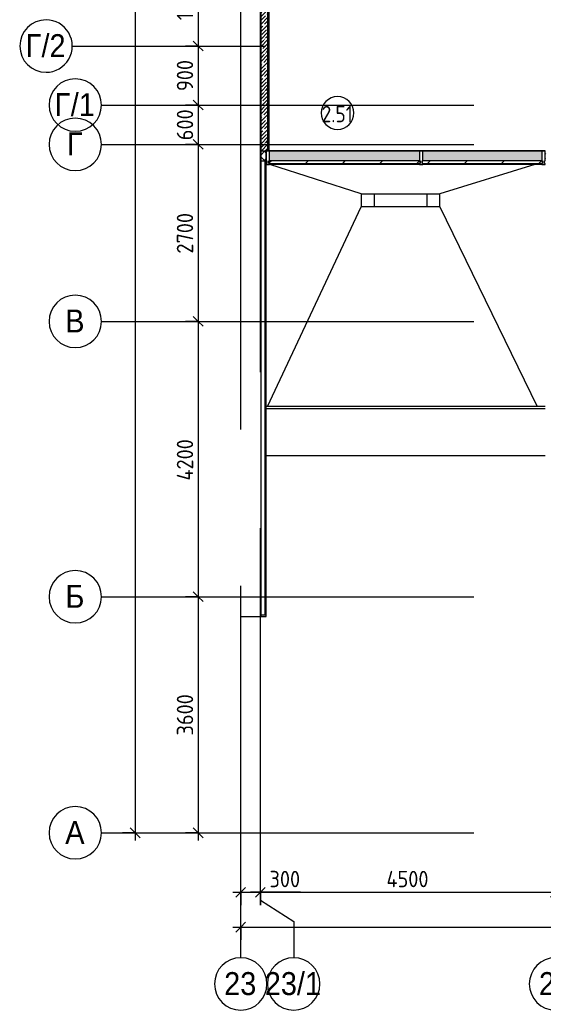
# Model space of a CAD drawing. Header units: millimetres. Extents: x -6228 to 200708, y -8553 to 29014.
# Drawn here: x 132135 to 140116, y -2706 to 12400 of the extents above; entities that cross this region are included whole.
import ezdxf

# ---------------------------------------------------------------- set-up
doc = ezdxf.new("R2010")
doc.units = ezdxf.units.MM
doc.linetypes.add('Осевая', pattern=[15875, 3175, -2381.25, 7937.5, -2381.25])
for name, color, linetype, lineweight in [('A-ANNO-DIMS', 7, 'Continuous', 9), ('A-ANNO-DIMS-100', 7, 'Continuous', 9), ('A-AREA-IDEN', 7, 'Continuous', 9), ('A-DETL-GENF', 7, 'Continuous', 9), ('A-GENM-3', 7, 'Continuous', 9), ('A-GLAZ-CURT-2', 7, 'Continuous', 9), ('A-GLAZ-CWMG-3', 7, 'Continuous', 9), ('A-ROOF-2', 7, 'Continuous', 9), ('A-WALL-3', 7, 'Continuous', 9), ('A-WALL-4', 7, 'Continuous', 13), ('I-WALL-6', 7, 'Continuous', 9), ('Оси', 7, 'Continuous', 9), ('Оси-1', 7, 'Continuous', 20), ('Оси-2', 7, 'Осевая', 9)]:
    doc.layers.add(name, color=color, linetype=linetype, lineweight=lineweight)
doc.layers.add('A-GLAZ-CWMG-4', color=7, linetype='Continuous', lineweight=9, true_color=0x383e42)
doc.layers.add('I-WALL-8', color=9, linetype='Continuous', lineweight=9, true_color=0x808080)
doc.styles.add('Arial_1', font='arial.ttf', dxfattribs={"width": 0.9, "height": 350})
doc.styles.add('GOST Common', font='GOST_Common.ttf', dxfattribs={"width": 0.9, "height": 250})
doc.styles.add('ISOCPEUR_1', font='isocpeur.ttf', dxfattribs={"width": 0.9, "height": 250})
doc.dimstyles.new('ISO-2_5_0_9К_БОЛЬШОЙ', dxfattribs={"dimscale": 304.8, "dimtxt": 248.995294, "dimasz": 0.492126, "dimexe": 0.393701, "dimexo": 0.984252, "dimgap": 0, "dimtad": 1, "dimdec": 0, "dimrnd": 10, "dimzin": 0, "dimdsep": 46, "dimtxsty": 'ISOCPEUR_1', "dimblk1": 'OBLIQUE', "dimblk2": 'OBLIQUE', "dimsah": 1, "dimcen": 0.09, "dimdle": 0.393701, "dimazin": 0, "dimtfac": 1, "dimtdec": 4, "dimtix": 1, "dimtmove": 0, "dimatfit": 3, "dimfxl": 1, "dimtvp": 1, "dimtolj": 1, "dimtzin": 0, "dimarcsym": 2})
doc.dimstyles.new('ISO-2_5_0_9К_БОЛЬШОЙ_1', dxfattribs={"dimscale": 304.8, "dimtxt": 248.995294, "dimasz": 0.492126, "dimexe": 0.393701, "dimexo": 0.984252, "dimgap": 0, "dimtad": 1, "dimdec": 0, "dimrnd": 10, "dimzin": 0, "dimdsep": 46, "dimtxsty": 'ISOCPEUR_1', "dimblk1": 'OBLIQUE', "dimblk2": 'OBLIQUE', "dimsah": 1, "dimcen": 0.09, "dimdle": 0.393701, "dimazin": 0, "dimtfac": 1, "dimtdec": 4, "dimtix": 1, "dimtmove": 2, "dimatfit": 3, "dimfxl": 1, "dimtvp": 1, "dimtolj": 1, "dimtzin": 0, "dimarcsym": 2})
doc.dimstyles.new('ISO-2_5_0_9К_БОЛЬШОЙ_2', dxfattribs={"dimscale": 304.8, "dimtxt": 248.995294, "dimasz": 0.492126, "dimexe": 0.393701, "dimexo": 0.984252, "dimgap": 0, "dimtad": 1, "dimdec": 0, "dimrnd": 10, "dimzin": 0, "dimdsep": 46, "dimtxsty": 'ISOCPEUR_1', "dimblk1": 'OBLIQUE', "dimblk2": 'OBLIQUE', "dimsah": 1, "dimcen": 0.09, "dimdle": 0.393701, "dimazin": 0, "dimtfac": 1, "dimtdec": 4, "dimtix": 1, "dimtmove": 1, "dimatfit": 3, "dimfxl": 1, "dimtvp": 1, "dimtolj": 1, "dimtzin": 0, "dimarcsym": 2})

# ---------------------------------------------------------------- blocks, each defined once
blk = doc.blocks.new('Системная панель - Стекло - 40мм-23946635-План зашивки приборов отопления в осях 2 этажа 23-33')
at = {"layer": 'A-GLAZ-CURT-2'}
h = blk.add_hatch(dxfattribs=at)
h.set_pattern_fill('FP_150', color=256, style=0, pattern_type=2)
h.set_pattern_definition([(45, (-86242.5, -10110), (-282.8427, 282.8427), [200, -600]), (45, (-86442.5, -10210), (-282.8427, 282.8427), [600, -200]), (45, (-86042.5, -10310), (-282.8427, 282.8427), [200, -600])])
h.paths.add_polyline_path([(1153, 0), (1153, 40), (-1153, 40), (-1153, 0), (1013, 0)])
for p, q in [((1153, 40), (-1153, 40)), ((-1153, 40), (-1153, 0)), ((-1153, 0), (1153, 0)), ((1153, 0), (1153, 40))]:
    blk.add_line(p, q, dxfattribs=at)
blk = doc.blocks.new('Системная панель - Стекло - 40мм-23946636-План зашивки приборов отопления в осях 2 этажа 23-33')
at = {"layer": 'A-GLAZ-CURT-2'}
h = blk.add_hatch(dxfattribs=at)
h.set_pattern_fill('FP_151', color=256, style=0, pattern_type=2)
h.set_pattern_definition([(45, (-88344.25, -10110), (-282.8427, 282.8427), [200, -600]), (45, (-88544.25, -10210), (-282.8427, 282.8427), [600, -200]), (45, (-88144.25, -10310), (-282.8427, 282.8427), [200, -600])])
h.paths.add_polyline_path([(919, 0), (919, 40), (-919, 40), (-919, 0), (865, 0)])
for p, q in [((919, 40), (-919, 40)), ((-919, 40), (-919, 0)), ((-919, 0), (919, 0)), ((919, 0), (919, 40))]:
    blk.add_line(p, q, dxfattribs=at)
blk = doc.blocks.new('Прямоугольный импост - Импост структурный с накладкой - 190мм-23186047-План зашивки приборов отопления в осях 2 этажа 23-33')
at = {"layer": 'A-GLAZ-CWMG-4'}
for points in [[(87285, 10250), (87285, 10400), (85000, 10400), (85000, 10250), (87156, 10250)], [(87285, 10193), (87285, 10210), (85000, 10210), (85000, 10193), (87156, 10193)]]:
    blk.add_hatch(color=256, dxfattribs=at).paths.add_polyline_path(points)
at = {"layer": 'A-GLAZ-CWMG-3'}
for p, q in [((87285, 10400), (85000, 10400)), ((87285, 10193), (85000, 10193))]:
    blk.add_line(p, q, dxfattribs=at)
blk = doc.blocks.new('Прямоугольный импост - Импост структурный с накладкой - 190мм-23186048-План зашивки приборов отопления в осях 2 этажа 23-33')
at = {"layer": 'A-GLAZ-CWMG-4'}
for points in [[(88000, 10250), (88000, 10400), (87335, 10400), (87335, 10250)], [(88000, 10193), (88000, 10210), (87335, 10210), (87335, 10193)]]:
    blk.add_hatch(color=256, dxfattribs=at).paths.add_polyline_path(points)
at = {"layer": 'A-GLAZ-CWMG-3'}
for p, q in [((88000, 10400), (87335, 10400)), ((88000, 10193), (87335, 10193))]:
    blk.add_line(p, q, dxfattribs=at)
blk = doc.blocks.new('Прямоугольный импост - Импост структурный с накладкой - 190мм-23186049-План зашивки приборов отопления в осях 2 этажа 23-33')
at = {"layer": 'A-GLAZ-CWMG-4'}
for points in [[(88000, 10250), (89154, 10250), (89154, 10400), (88000, 10400), (88000, 10308)], [(88000, 10193), (89154, 10193), (89154, 10210), (88000, 10210)]]:
    blk.add_hatch(color=256, dxfattribs=at).paths.add_polyline_path(points)
at = {"layer": 'A-GLAZ-CWMG-3'}
for p, q in [((89154, 10400), (88000, 10400)), ((89154, 10193), (88000, 10193))]:
    blk.add_line(p, q, dxfattribs=at)
blk = doc.blocks.new('Прямоугольный импост - Импост структурный с накладкой - 190мм-23946639-План зашивки приборов отопления в осях 2 этажа 23-33')
at = {"layer": 'A-GLAZ-CWMG-3'}
for p, q in [((-50, 0), (-50, 17)), ((-50, 17), (0, 17)), ((-40, 0), (-50, 0)), ((-40, -40), (-40, 0)), ((0, 0), (-10, 0)), ((-10, 0), (-10, -40)), ((0, 17), (0, 0)), ((-50, -190), (-50, -40)), ((-50, -40), (-40, -40)), ((-10, -40), (0, -40)), ((0, -40), (0, -190)), ((0, -190), (-50, -190))]:
    blk.add_line(p, q, dxfattribs=at)
blk = doc.blocks.new('Прямоугольный импост - Импост структурный с накладкой - 190мм-23946641-План зашивки приборов отопления в осях 2 этажа 23-33')
at = {"layer": 'A-GLAZ-CWMG-3'}
for p, q in [((0, 17), (-50, 17)), ((-50, 17), (-50, 0)), ((-50, 0), (-40, 0)), ((-40, 0), (-40, -40)), ((-10, -40), (-10, 0)), ((-10, 0), (0, 0)), ((0, 0), (0, 17)), ((-40, -40), (-50, -40)), ((-50, -40), (-50, -190)), ((0, -40), (-10, -40)), ((0, -190), (0, -40)), ((-50, -190), (0, -190))]:
    blk.add_line(p, q, dxfattribs=at)
blk = doc.blocks.new('Прямоугольный импост - Импост структурный с накладкой - 190мм-23946633-План зашивки приборов отопления в осях 2 этажа 23-33')
at = {"layer": 'A-GLAZ-CWMG-3'}
for p, q in [((-25, 0), (-25, 17)), ((-25, 17), (25, 17)), ((-15, 0), (-25, 0)), ((-15, -40), (-15, 0)), ((25, 0), (15, 0)), ((15, 0), (15, -40)), ((25, 17), (25, 0)), ((-25, -190), (-25, -40)), ((-25, -40), (-15, -40)), ((15, -40), (25, -40)), ((25, -40), (25, -190)), ((25, -190), (-25, -190))]:
    blk.add_line(p, q, dxfattribs=at)
blk = doc.blocks.new('парапет9 - парапет-22867712-План зашивки приборов отопления в осях 2 этажа 23-33')
at = {"layer": 'A-GENM-3'}
for p, q in [((89202, 8002), (84950, 8002)), ((89202, 7964), (84950, 7964)), ((84950, 7255), (89202, 7255))]:
    blk.add_line(p, q, dxfattribs=at)
blk = doc.blocks.new('DET_L_Линия разрыва - М100-30654842-План зашивки приборов отопления в осях 2 этажа 23-33')
at = {"layer": 'A-DETL-GENF'}
blk.add_line((24080, 0), (12340, 0), dxfattribs=at)
blk = doc.blocks.new('Ось сетки - D8-29747960-План зашивки приборов отопления в осях 2 этажа 23-33')
at = {"layer": 'Оси-1'}
for start, end in [(360, 180), (180, 360)]:
    blk.add_arc((0, 0), 4, start, end, dxfattribs=at)
blk = doc.blocks.new('DIMBLOCK8-План зашивки приборов отопления в осях 2 этажа 23-33')
at = {"layer": 'A-ANNO-DIMS-100', "lineweight": 20}
for p, q in [((134855, 13400), (134780, 13475)), ((134855, 13400), (134930, 13325)), ((134855, 12000), (134780, 12075)), ((134855, 12000), (134930, 11925))]:
    blk.add_line(p, q, dxfattribs=at)
at = {"layer": 'A-ANNO-DIMS-100'}
for p, q in [((134661, 13400), (134975, 13400)), ((134855, 13400), (134661, 13400)), ((134855, 13400), (134855, 12000)), ((134661, 12000), (134975, 12000)), ((134855, 12000), (134661, 12000))]:
    blk.add_line(p, q, dxfattribs=at)
at = {"layer": 'A-ANNO-DIMS-100', "color": 0, "insert": (134529, 12394), "char_height": 250, "width": 735.49, "attachment_point": 1, "rotation": 90, "line_spacing_factor": 1.149209, "style": 'ISOCPEUR_1'}
blk.add_mtext('1400', dxfattribs=at)
blk = doc.blocks.new('_Oblique')
at = {"color": 0, "linetype": 'ByBlock', "lineweight": -2}
blk.add_line((-0.5, -0.5), (0.5, 0.5), dxfattribs=at)
blk = doc.blocks.new('DIMBLOCK9-План зашивки приборов отопления в осях 2 этажа 23-33')
at = {"layer": 'A-ANNO-DIMS-100'}
for p, q in [((134661, 12000), (134975, 12000)), ((134855, 12000), (134661, 12000)), ((134855, 12000), (134855, 11100)), ((134661, 11100), (134975, 11100)), ((134855, 11100), (134661, 11100))]:
    blk.add_line(p, q, dxfattribs=at)
at = {"layer": 'A-ANNO-DIMS-100', "lineweight": 20}
for p, q in [((134855, 12000), (134780, 12075)), ((134855, 12000), (134930, 11925)), ((134855, 11100), (134780, 11175)), ((134855, 11100), (134930, 11025))]:
    blk.add_line(p, q, dxfattribs=at)
at = {"layer": 'A-ANNO-DIMS-100', "color": 0, "insert": (134529, 11313), "char_height": 250, "width": 568.86, "attachment_point": 1, "rotation": 90, "line_spacing_factor": 1.149209, "style": 'ISOCPEUR_1'}
blk.add_mtext('900', dxfattribs=at)
blk = doc.blocks.new('DIMBLOCK10-План зашивки приборов отопления в осях 2 этажа 23-33')
at = {"layer": 'A-ANNO-DIMS-100'}
for p, q in [((134661, 11100), (134975, 11100)), ((134855, 11100), (134661, 11100)), ((134855, 11100), (134855, 10500)), ((134661, 10500), (134975, 10500)), ((134855, 10500), (134661, 10500))]:
    blk.add_line(p, q, dxfattribs=at)
at = {"layer": 'A-ANNO-DIMS-100', "lineweight": 20}
for p, q in [((134855, 11100), (134780, 11175)), ((134855, 11100), (134930, 11025)), ((134855, 10500), (134780, 10575)), ((134855, 10500), (134930, 10425))]:
    blk.add_line(p, q, dxfattribs=at)
at = {"layer": 'A-ANNO-DIMS-100', "color": 0, "insert": (134529, 10563), "char_height": 250, "width": 568.86, "attachment_point": 1, "rotation": 90, "line_spacing_factor": 1.149209, "style": 'ISOCPEUR_1'}
blk.add_mtext('600', dxfattribs=at)
blk = doc.blocks.new('DIMBLOCK11-План зашивки приборов отопления в осях 2 этажа 23-33')
at = {"layer": 'A-ANNO-DIMS-100', "lineweight": 20}
for p, q in [((134855, 10500), (134780, 10575)), ((134855, 10500), (134930, 10425)), ((134855, 7800), (134780, 7875)), ((134855, 7800), (134930, 7725))]:
    blk.add_line(p, q, dxfattribs=at)
at = {"layer": 'A-ANNO-DIMS-100'}
for p, q in [((134661, 10500), (134975, 10500)), ((134855, 10500), (134661, 10500)), ((134855, 10500), (134855, 7800)), ((134661, 7800), (134975, 7800)), ((134855, 7800), (134661, 7800))]:
    blk.add_line(p, q, dxfattribs=at)
at = {"layer": 'A-ANNO-DIMS-100', "color": 0, "insert": (134529, 8834), "char_height": 250, "width": 758.48, "attachment_point": 1, "rotation": 90, "line_spacing_factor": 1.149209, "style": 'ISOCPEUR_1'}
blk.add_mtext('2700', dxfattribs=at)
blk = doc.blocks.new('DIMBLOCK12-План зашивки приборов отопления в осях 2 этажа 23-33')
at = {"layer": 'A-ANNO-DIMS-100', "lineweight": 20}
for p, q in [((134855, 7800), (134780, 7875)), ((134855, 7800), (134930, 7725)), ((134855, 3600), (134780, 3675)), ((134855, 3600), (134930, 3525))]:
    blk.add_line(p, q, dxfattribs=at)
at = {"layer": 'A-ANNO-DIMS-100'}
for p, q in [((134661, 7800), (134975, 7800)), ((134855, 7800), (134661, 7800)), ((134855, 7800), (134855, 3600)), ((134661, 3600), (134975, 3600)), ((134855, 3600), (134661, 3600))]:
    blk.add_line(p, q, dxfattribs=at)
at = {"layer": 'A-ANNO-DIMS-100', "color": 0, "insert": (134529, 5372), "char_height": 250, "width": 787.21, "attachment_point": 1, "rotation": 90, "line_spacing_factor": 1.149209, "style": 'ISOCPEUR_1'}
blk.add_mtext('4200', dxfattribs=at)
blk = doc.blocks.new('DIMBLOCK13-План зашивки приборов отопления в осях 2 этажа 23-33')
at = {"layer": 'A-ANNO-DIMS-100', "lineweight": 20}
for p, q in [((134855, 3600), (134780, 3675)), ((134855, 3600), (134930, 3525)), ((134855, 0), (134780, 75)), ((134855, 0), (134930, -75))]:
    blk.add_line(p, q, dxfattribs=at)
at = {"layer": 'A-ANNO-DIMS-100'}
for p, q in [((134661, 3600), (134975, 3600)), ((134855, 3600), (134661, 3600)), ((134855, 3600), (134855, -120)), ((134661, 0), (134975, 0)), ((134855, 0), (134661, 0))]:
    blk.add_line(p, q, dxfattribs=at)
at = {"layer": 'A-ANNO-DIMS-100', "color": 0, "insert": (134529, 1484), "char_height": 250, "width": 758.48, "attachment_point": 1, "rotation": 90, "line_spacing_factor": 1.149209, "style": 'ISOCPEUR_1'}
blk.add_mtext('3600', dxfattribs=at)
blk = doc.blocks.new('DIMBLOCK14-План зашивки приборов отопления в осях 2 этажа 23-33')
at = {"layer": 'A-ANNO-DIMS-100', "lineweight": 20}
for p, q in [((133895, 27000), (133820, 27075)), ((133895, 27000), (133970, 26925)), ((133895, 0), (133820, 75)), ((133895, 0), (133970, -75))]:
    blk.add_line(p, q, dxfattribs=at)
at = {"layer": 'A-ANNO-DIMS-100'}
for p, q in [((133895, 27120), (133895, -120)), ((133701, 27000), (134015, 27000)), ((133895, 27000), (133701, 27000)), ((133701, 0), (134015, 0)), ((133895, 0), (133701, 0))]:
    blk.add_line(p, q, dxfattribs=at)
at = {"layer": 'A-ANNO-DIMS-100', "color": 0, "insert": (133568, 13572), "char_height": 250, "width": 948.1, "attachment_point": 1, "rotation": 90, "line_spacing_factor": 1.149209, "style": 'ISOCPEUR_1'}
blk.add_mtext('27000', dxfattribs=at)
blk = doc.blocks.new('DIMBLOCK15-План зашивки приборов отопления в осях 2 этажа 23-33')
at = {"layer": 'A-ANNO-DIMS-100'}
for p, q in [((135504, -1102), (135504, -788)), ((135804, -1102), (135804, -788)), ((135384, -908), (135804, -908)), ((135504, -908), (135504, -1102)), ((135843, -908), (135654, -908)), ((135804, -908), (135804, -1102)), ((136417, -908), (135843, -908))]:
    blk.add_line(p, q, dxfattribs=at)
at = {"layer": 'A-ANNO-DIMS-100', "lineweight": 20}
for p, q in [((135504, -908), (135579, -833)), ((135804, -908), (135879, -833)), ((135504, -908), (135429, -983)), ((135804, -908), (135729, -983))]:
    blk.add_line(p, q, dxfattribs=at)
at = {"layer": 'A-ANNO-DIMS-100', "color": 0, "insert": (135943, -581), "char_height": 250, "width": 568.86, "attachment_point": 1, "line_spacing_factor": 1.149209, "style": 'ISOCPEUR_1'}
blk.add_mtext('300', dxfattribs=at)
blk = doc.blocks.new('DIMBLOCK16-План зашивки приборов отопления в осях 2 этажа 23-33')
at = {"layer": 'A-ANNO-DIMS-100'}
for p, q in [((135804, -1102), (135804, -788)), ((140304, -1102), (140304, -788)), ((135804, -908), (140304, -908)), ((135804, -908), (135804, -1102)), ((140304, -908), (140304, -1102))]:
    blk.add_line(p, q, dxfattribs=at)
at = {"layer": 'A-ANNO-DIMS-100', "lineweight": 20}
for p, q in [((135804, -908), (135879, -833)), ((140304, -908), (140379, -833)), ((135804, -908), (135729, -983)), ((140304, -908), (140229, -983))]:
    blk.add_line(p, q, dxfattribs=at)
at = {"layer": 'A-ANNO-DIMS-100', "color": 0, "insert": (137726, -581), "char_height": 250, "width": 787.21, "attachment_point": 1, "line_spacing_factor": 1.149209, "style": 'ISOCPEUR_1'}
blk.add_mtext('4500', dxfattribs=at)
blk = doc.blocks.new('Марка_Помещения - Номер-25198446-План зашивки приборов отопления в осях 2 этажа 23-33')
at = {"layer": 'A-AREA-IDEN'}
for start, end in [(360, 180), (180, 360)]:
    blk.add_arc((0, 0), 2.5, start, end, dxfattribs=at)
blk = doc.blocks.new('DIMBLOCK27-План зашивки приборов отопления в осях 2 этажа 23-33')
at = {"layer": 'A-ANNO-DIMS-100'}
for p, q in [((135504, -1632), (135504, -1319)), ((175954, -1632), (175954, -1319)), ((135384, -1439), (176074, -1439)), ((135504, -1439), (135504, -1632)), ((175954, -1439), (175954, -1632))]:
    blk.add_line(p, q, dxfattribs=at)
at = {"layer": 'A-ANNO-DIMS-100', "lineweight": 20}
for p, q in [((135504, -1439), (135429, -1514)), ((135504, -1439), (135579, -1364)), ((175954, -1439), (175879, -1514)), ((175954, -1439), (176029, -1364))]:
    blk.add_line(p, q, dxfattribs=at)
at = {"layer": 'A-ANNO-DIMS-100', "color": 0, "insert": (155310, -1112), "char_height": 250, "width": 1005.56, "attachment_point": 1, "line_spacing_factor": 1.149209, "style": 'ISOCPEUR_1'}
blk.add_mtext('40450', dxfattribs=at)

msp = doc.modelspace()

# ---------------------------------------------------------------- hatches: boundary and pattern name
at = {"layer": 'A-WALL-3'}
h = msp.add_hatch(dxfattribs=at)
h.set_pattern_fill('FP_141', color=256, style=0, pattern_type=2)
h.set_pattern_definition([(45, (50944.32, 0), (-70.71068, 70.71068), []), (135, (50944.32, 0), (-70.71068, -70.71068), [])])
h.paths.add_polyline_path([(140151.3, 10250), (140154.3, 10250), (140154.3, 10400), (140146.3, 10400), (140146.3, 10250)])
h.paths.add_polyline_path([(135894.3, 10250), (135894.3, 10400), (135815, 10400), (135815, 10250), (135874.3, 10250)])
at = {"layer": 'I-WALL-6'}
h = msp.add_hatch(dxfattribs=at)
h.set_pattern_fill('FP_142', color=256, style=0, pattern_type=2)
h.set_pattern_definition([(45, (50944.32, 0), (-57.02463, 57.02463), []), (45, (51001.345, 0), (-57.02463, 57.02463), [100.806, -20.161, 3.353, -16.808])])
h.paths.add_polyline_path([(135815, 10400), (135914.3, 10400), (135914.3, 15390.6), (135694.3, 15280.6), (135694.3, 15101.2), (135815, 15040.9), (135815, 11351.2)])
h.paths.add_polyline_path([(135914.3, 15591.2), (135914.3, 16080), (135815, 16080), (135815, 15640.9)])
at = {"layer": 'I-WALL-8'}
h = msp.add_hatch(dxfattribs=at)
h.set_pattern_fill('FP_160', color=256, style=0, pattern_type=2)
h.set_pattern_definition([(0, (50944.32, 0), (121.92, 30.48), [10.058, -81.382, 10.058, -81.382, -487.68]), (0, (50944.32, 0), (121.92, 30.48), [-182.88, 10.058, -172.822, 10.058, -81.382, -213.36]), (0, (50944.32, 0), (121.92, 30.48), [-457.2, 10.058, -50.902, 10.058, -142.342]), (120, (50990.04, 15.24), (-87.356454, 90.345817), [10.058, -81.382, 10.058, -81.382, -487.68]), (120, (50990.04, 15.24), (-87.356454, 90.345817), [-182.88, 10.058, -172.822, 10.058, -81.382, -213.36]), (120, (50990.04, 15.24), (-87.356454, 90.345817), [-457.2, 10.058, -50.902, 10.058, -142.342]), (240, (51005.28, 76.2), (-34.563546, -120.825817), [10.058, -81.382, 10.058, -81.382, -487.68]), (240, (51005.28, 76.2), (-34.563546, -120.825817), [-182.88, 10.058, -172.822, 10.058, -81.382, -213.36]), (240, (51005.28, 76.2), (-34.563546, -120.825817), [-457.2, 10.058, -50.902, 10.058, -142.342])])
h.paths.add_polyline_path([(135914.3, 10400), (135934.3, 10400), (135934.3, 13390), (135914.3, 13390), (135914.3, 11351.2)])

# ---------------------------------------------------------------- linework, layer by layer
at = {"layer": 'A-ROOF-2'}
for p, q in [((137341.8, 9745), (135947.2, 10193)), ((139988.1, 10193), (138541.8, 9745)), ((137341.8, 9745), (137341.8, 9545)), ((137341.8, 9745), (138541.8, 9745)), ((137541.8, 9545), (137541.8, 9745)), ((138341.8, 9745), (138341.8, 9545)), ((138541.8, 9545), (138541.8, 9745)), ((135913, 6501.9), (137341.8, 9545)), ((138541.8, 9545), (137341.8, 9545)), ((138541.8, 9545), (140023.7, 6501.9))]:
    msp.add_line(p, q, dxfattribs=at)
at = {"layer": 'A-WALL-3'}
for p, q in [((135894.3, 3300), (135894.3, 10400)), ((135904.3, 10242), (135894.3, 10242)), ((135495, 3300), (135894.3, 3300))]:
    msp.add_line(p, q, dxfattribs=at)
at = {"layer": 'A-WALL-4'}
for p, q in [((135815, 10250), (135894.3, 10250)), ((135874.3, 3320), (135874.3, 10250)), ((135874.3, 10247), (135894.3, 10247)), ((135894.3, 10242), (135874.3, 10242)), ((135874.3, 3320), (135815, 3320))]:
    msp.add_line(p, q, dxfattribs=at)
at = {"layer": 'I-WALL-6'}
for p, q in [((135914.3, 13400), (135914.3, 10400)), ((135934.3, 13399), (135934.3, 10400)), ((135935.3, 10400), (135935.3, 13399)), ((135815, 10400), (135935.3, 10400)), ((135934.3, 10401), (140146.3, 10401))]:
    msp.add_line(p, q, dxfattribs=at)
at = {"layer": 'Оси'}
for p, q in [((132935.3, 12000), (134384.3, 12000)), ((134435.1, 12000), (135884.1, 12000)), ((133381, 11100), (135881, 11100)), ((133381, 10500), (135881, 10500)), ((133381, 7800), (135881, 7800)), ((133381, 3600), (135881, 3600)), ((135804.3, -1029.4), (135804.3, 1470.6)), ((135504.3, -1906.3), (135504.3, 593.7)), ((133381, 0), (135881, 0)), ((135804.3, -1029.4), (136311.4, -1353.3)), ((136311.4, -1353.3), (136311.4, -1906.3))]:
    msp.add_line(p, q, dxfattribs=at)
at = {"layer": 'Оси-2'}
for p, q in [((135504.3, 593.7), (135504.3, 19415.1)), ((135804.3, 1470.6), (135804.3, 19415.1)), ((134384.3, 12000), (134435.1, 12000)), ((135881, 11100), (171263.3, 11100)), ((135881, 10500), (171263.3, 10500)), ((135881, 7800), (173704.3, 7800)), ((135881, 3600), (173704.3, 3600)), ((135881, 0), (173704.3, 0))]:
    msp.add_line(p, q, dxfattribs=at)

# ---------------------------------------------------------------- block references
at = {"layer": 'A-AREA-IDEN', "xscale": 99.99999999999993, "yscale": 99.99999999999993, "zscale": 99.99999999999993}
msp.add_blockref('Марка_Помещения - Номер-25198446-План зашивки приборов отопления в осях 2 этажа 23-33', (136980.4, 10978.6), dxfattribs=at)
at = {"layer": 'A-DETL-GENF', "rotation": 270.0000000000003}
msp.add_blockref('DET_L_Линия разрыва - М100-30654842-План зашивки приборов отопления в осях 2 этажа 23-33', (135815, 27380.8), dxfattribs=at)
at = {"layer": 'A-GENM-3'}
msp.add_blockref('парапет9 - парапет-22867712-План зашивки приборов отопления в осях 2 этажа 23-33', (50944.3, -1500), dxfattribs=at)
at = {"layer": 'A-GLAZ-CURT-2'}
for name, p in [('Системная панель - Стекло - 40мм-23946635-План зашивки приборов отопления в осях 2 этажа 23-33', (137086.8, 10210)), ('Системная панель - Стекло - 40мм-23946636-План зашивки приборов отопления в осях 2 этажа 23-33', (139188.6, 10210))]:
    msp.add_blockref(name, p, dxfattribs=at)
at = {"layer": 'A-GLAZ-CWMG-3', "rotation": 180}
msp.add_blockref('Прямоугольный импост - Импост структурный с накладкой - 190мм-23946641-План зашивки приборов отопления в осях 2 этажа 23-33', (135894.3, 10210), dxfattribs=at)
at = {"layer": 'A-GLAZ-CWMG-3'}
for name in ['Прямоугольный импост - Импост структурный с накладкой - 190мм-23186047-План зашивки приборов отопления в осях 2 этажа 23-33', 'Прямоугольный импост - Импост структурный с накладкой - 190мм-23186048-План зашивки приборов отопления в осях 2 этажа 23-33', 'Прямоугольный импост - Импост структурный с накладкой - 190мм-23186049-План зашивки приборов отопления в осях 2 этажа 23-33']:
    msp.add_blockref(name, (50944.3, 0), dxfattribs=at)
at = {"layer": 'A-GLAZ-CWMG-3', "extrusion": (0, 0, -1), "rotation": 180}
for name, p in [('Прямоугольный импост - Импост структурный с накладкой - 190мм-23946633-План зашивки приборов отопления в осях 2 этажа 23-33', (-138254.3, 10210)), ('Прямоугольный импост - Импост структурный с накладкой - 190мм-23946639-План зашивки приборов отопления в осях 2 этажа 23-33', (-140147.8, 10210))]:
    msp.add_blockref(name, p, dxfattribs=at)
at = {"layer": 'Оси-1', "xscale": 99.99999999999993, "yscale": 99.99999999999993, "zscale": 99.99999999999993}
for p, rotation in [((132535.3, 12000), 269.9999999999995), ((132981, 11100), 269.9999999999994), ((132981, 10500), 269.9999999999994), ((132981, 7800), 269.9999999999994), ((132981, 3600), 269.9999999999994), ((132981, 0), 269.9999999999994)]:
    msp.add_blockref('Ось сетки - D8-29747960-План зашивки приборов отопления в осях 2 этажа 23-33', p, dxfattribs=dict(at, rotation=rotation))
for p in [(135504.3, -2306.3), (136311.4, -2306.3), (140304.3, -2306.3)]:
    msp.add_blockref('Ось сетки - D8-29747960-План зашивки приборов отопления в осях 2 этажа 23-33', p, dxfattribs=at)

# ---------------------------------------------------------------- texts
at = {"layer": 'A-AREA-IDEN', "insert": (136738.5, 11087.2), "char_height": 250, "width": 606.076, "attachment_point": 1, "style": 'GOST Common'}
msp.add_mtext('2.51', dxfattribs=at)
at = {"layer": 'Оси', "char_height": 350, "attachment_point": 1, "style": 'Arial_1'}
for s, insert, width in [('\\fArial|b0|i0|c204|p34|;\\W.9;Г', (132221.9, 12181), 295.823), ('/2', (132466, 12181), 454.557), ('\\fArial|b0|i0|c204|p34|;\\W.9;Г', (132667.6, 11281), 295.823), ('/1', (132911.7, 11281), 454.557), ('\\fArial|b0|i0|c204|p34|;\\W.9;Г', (132855.3, 10681), 295.823), ('\\fArial|b0|i0|c204|p34|;\\W.9;В', (132828.3, 7981), 360.759), ('\\fArial|b0|i0|c204|p34|;\\W.9;Б', (132831.4, 3781), 353.544), ('\\fArial|b0|i0|c204|p34|;\\W.9;А', (132828.3, 181), 360.759), ('23/1', (135871.2, -2125.6), 1060.633), ('23', (135251.7, -2125.6), 606.076), ('24', (140051.7, -2125.6), 606.076)]:
    msp.add_mtext(s, dxfattribs=dict(at, insert=insert, width=width))

# ---------------------------------------------------------------- dimensions: what is measured, and where the dimension line sits
at = {"layer": 'A-ANNO-DIMS'}
dim = msp.add_linear_dim(base=(133895, 0), p1=(134001.1, 27000), p2=(134001.1, 0), angle=90, dimstyle='ISO-2_5_0_9К_БОЛЬШОЙ_1', override={"dimpost": '<>', "dimfxl": 26999.999823}, dxfattribs=at)
dim.commit()
dim.dimension.update_dxf_attribs({"geometry": 'DIMBLOCK14-План зашивки приборов отопления в осях 2 этажа 23-33', "text_midpoint": (133735.1, 14046), "dimtype": 160, "text_rotation": 90})
for base, p1, p2, override, picture, middle in [((134855.3, 12000), (134961.3, 13400), (134961.3, 12000), {"dimpost": '<>', "dimfxl": 1399.999995}, 'DIMBLOCK8-План зашивки приборов отопления в осях 2 этажа 23-33', (134730.3, 12700)), ((134855.3, 11100), (134961.3, 12000), (134961.3, 11100), {"dimpost": '<>', "dimfxl": 900}, 'DIMBLOCK9-План зашивки приборов отопления в осях 2 этажа 23-33', (134730.3, 11550)), ((134855.3, 10500), (134961.3, 11100), (134961.3, 10500), {"dimpost": '<>', "dimfxl": 600}, 'DIMBLOCK10-План зашивки приборов отопления в осях 2 этажа 23-33', (134730.3, 10800)), ((134855.3, 7800), (134961.3, 10500), (134961.3, 7800), {"dimpost": '<>', "dimfxl": 2700}, 'DIMBLOCK11-План зашивки приборов отопления в осях 2 этажа 23-33', (134730.3, 9150)), ((134855.3, 3600), (134961.3, 7800), (134961.3, 3600), {"dimpost": '<>', "dimfxl": 4200}, 'DIMBLOCK12-План зашивки приборов отопления в осях 2 этажа 23-33', (134730.3, 5700)), ((134855.3, 0), (134961.3, 3600), (134961.3, 0), {"dimpost": '<>', "dimfxl": 3600}, 'DIMBLOCK13-План зашивки приборов отопления в осях 2 этажа 23-33', (134730.3, 1800))]:
    dim = msp.add_linear_dim(base=base, p1=p1, p2=p2, angle=90, dimstyle='ISO-2_5_0_9К_БОЛЬШОЙ', override=override, dxfattribs=at)
    dim.commit()
    dim.dimension.update_dxf_attribs({"geometry": picture, "text_midpoint": middle})
dim = msp.add_linear_dim(base=(135804.3, -907.7), p1=(135504.3, -801.7), p2=(135804.3, -801.7), dimstyle='ISO-2_5_0_9К_БОЛЬШОЙ_2', override={"dimpost": '<>', "dimfxl": 300}, dxfattribs=at)
dim.commit()
dim.dimension.update_dxf_attribs({"geometry": 'DIMBLOCK15-План зашивки приборов отопления в осях 2 этажа 23-33', "text_midpoint": (136227.9, -747.8), "dimtype": 160})
for base, p1, p2, override, picture, middle in [((140304.3, -907.7), (135804.3, -801.7), (140304.3, -801.7), {"dimpost": '<>', "dimfxl": 4500}, 'DIMBLOCK16-План зашивки приборов отопления в осях 2 этажа 23-33', (138054.3, -782.7)), ((175954.3, -1438.5), (135504.3, -1332.5), (175954.3, -1332.5), {"dimpost": '<>', "dimfxl": 40450}, 'DIMBLOCK27-План зашивки приборов отопления в осях 2 этажа 23-33', (155729.3, -1313.5))]:
    dim = msp.add_linear_dim(base=base, p1=p1, p2=p2, dimstyle='ISO-2_5_0_9К_БОЛЬШОЙ', override=override, dxfattribs=at)
    dim.commit()
    dim.dimension.update_dxf_attribs({"geometry": picture, "text_midpoint": middle})

doc.saveas('drawing.dxf')
